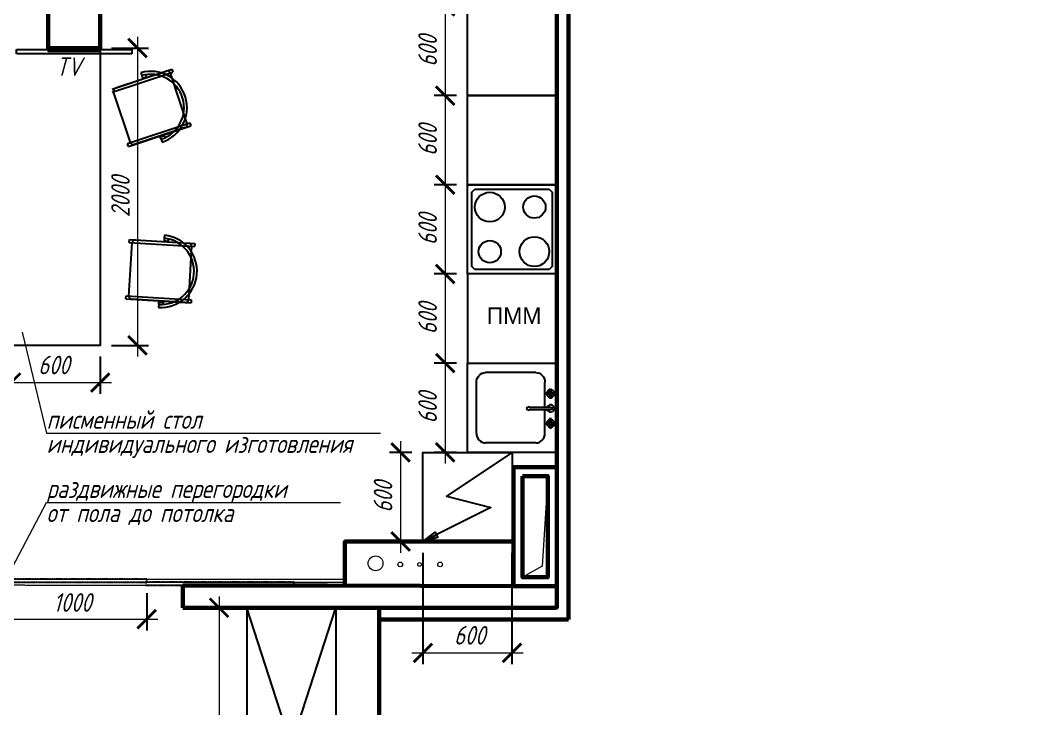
# Model space of a CAD drawing. Header units: millimetres. Extents: x 653176 to 972033, y 753746 to 925850.
# Drawn here: x 751817 to 758673, y 785690 to 790320 of the extents above; entities that cross this region are included whole.
import ezdxf

# ---------------------------------------------------------------- set-up
doc = ezdxf.new("R2010")
doc.units = ezdxf.units.MM
doc.header["$LTSCALE"] = 10
for name, pattern in [('HIDDEN', [0.375, 0.25, -0.125]), ('HIDDEN2', [0.1875, 0.125, -0.0625]), ('Воздушная', [3.96875, 2.38125, -1.5875])]:
    doc.linetypes.add(name, pattern=pattern)
doc.layers.get('0').update_dxf_attribs({"color": 65, "lineweight": 25})
for name, color, linetype, lineweight in [('A-ANNO-TEXT', 2, 'Continuous', 9), ('A-FLOR-OVHD', 8, 'Воздушная', 18), ('stamp', 253, 'Continuous', 18), ('wall', 95, 'Continuous', 60), ('МЕБ', 255, 'Continuous', 20), ('проем', 252, 'Continuous', 13), ('размh150', 7, 'Continuous', 9), ('размеры', 250, 'Continuous', 0), ('Текст', 132, 'Continuous', 25)]:
    doc.layers.add(name, color=color, linetype=linetype, lineweight=lineweight)
doc.layers.add('Мебель', color=7, linetype='Continuous')
doc.styles.get("Standard").update_dxf_attribs({"font": 'arial.ttf', "height": 150})
doc.styles.add('ГОСТ тип А', font='gost_a.shx', dxfattribs={"oblique": 15, "height": 125})
doc.dimstyles.new('ГОСТ тип А', dxfattribs={"dimtxt": 125, "dimasz": 125, "dimexe": 75, "dimexo": 75, "dimgap": 50, "dimtad": 1, "dimdec": 0, "dimrnd": 5, "dimtxsty": 'ГОСТ тип А', "dimblk": 'ARCHTICK', "dimcen": 50, "dimdle": 75, "dimadec": 0, "dimazin": 0, "dimtfac": 1, "dimtdec": 0, "dimtmove": 1, "dimatfit": 2, "dimfxl": 1, "dimlwd": 9, "dimarcsym": 0})

# ---------------------------------------------------------------- blocks, each defined once
blk = doc.blocks.new('трубы')
at = {"layer": 'проем'}
for centre, radius in [((366230, 904100.9), 50), ((360852.3, 904012.3), 50), ((366396.3, 904093.9), 16), ((366526.1, 904093.9), 12.5), ((366664.3, 904093.9), 16)]:
    blk.add_circle(centre, radius, dxfattribs=at)
blk = doc.blocks.new('_ARCHTICK')
at = {"color": 0, "linetype": 'ByBlock', "ltscale": 50, "const_width": 0.15}
blk.add_lwpolyline([(-0.5, -0.5), (0.5, 0.5)], dxfattribs=at)
blk = doc.blocks.new('*D697')
at = {"layer": 'Defpoints', "color": 0, "lineweight": 90, "transparency": 16777216}
for p in [(753339.7, 786368.7), (753153.6, 784518.7), (753339.7, 784518.7)]:
    blk.add_point(p, dxfattribs=at)
at = {"layer": 'размh150', "color": 0, "lineweight": 9, "transparency": 16777216}
blk.add_line((753153.6, 786443.7), (753153.6, 784443.7), dxfattribs=at)
at = {"layer": 'размh150', "color": 0, "lineweight": -2, "transparency": 16777216}
for p, q in [((753264.7, 786368.7), (753078.6, 786368.7)), ((753264.7, 784518.7), (753078.6, 784518.7))]:
    blk.add_line(p, q, dxfattribs=at)
at = {"layer": 'размh150', "color": 0, "lineweight": 9, "transparency": 16777216, "xscale": 125, "yscale": 125, "zscale": 125}
for p, rotation in [((753153.6, 786368.7), 90), ((753153.6, 784518.7), 270)]:
    blk.add_blockref('_ARCHTICK', p, dxfattribs=dict(at, rotation=rotation))
at = {"layer": 'размh150', "color": 0, "transparency": 16777216, "insert": (753035.6, 785443.7), "char_height": 125, "attachment_point": 5, "rotation": 90, "style": 'ГОСТ тип А'}
blk.add_mtext('1850', dxfattribs=at)
blk = doc.blocks.new('*D711')
at = {"layer": 'Defpoints', "color": 0, "lineweight": 90, "transparency": 16777216}
for p in [(751755, 788133.2), (752354.9, 788133.2), (752354.9, 787883.2)]:
    blk.add_point(p, dxfattribs=at)
at = {"layer": 'размh150', "color": 0, "lineweight": -2, "transparency": 16777216}
for p, q in [((751755, 788058.2), (751755, 787808.2)), ((752354.9, 788058.2), (752354.9, 787808.2))]:
    blk.add_line(p, q, dxfattribs=at)
at = {"layer": 'размh150', "color": 0, "lineweight": 9, "transparency": 16777216}
blk.add_line((751680, 787883.2), (752429.9, 787883.2), dxfattribs=at)
at = {"layer": 'размh150', "color": 0, "lineweight": 9, "transparency": 16777216, "xscale": 125, "yscale": 125, "zscale": 125, "rotation": 180}
blk.add_blockref('_ARCHTICK', (751755, 787883.2), dxfattribs=at)
at = {"layer": 'размh150', "color": 0, "lineweight": 9, "transparency": 16777216, "xscale": 125, "yscale": 125, "zscale": 125}
blk.add_blockref('_ARCHTICK', (752354.9, 787883.2), dxfattribs=at)
at = {"layer": 'размh150', "color": 0, "transparency": 16777216, "insert": (752042.4, 788001.5), "char_height": 125, "attachment_point": 5, "style": 'ГОСТ тип А'}
blk.add_mtext('600', dxfattribs=at)
blk = doc.blocks.new('*D712')
at = {"layer": 'Defpoints', "color": 0, "lineweight": 90, "transparency": 16777216}
for p in [(752354.9, 790133.7), (752354.9, 788133.2), (752604.9, 788133.2)]:
    blk.add_point(p, dxfattribs=at)
at = {"layer": 'размh150', "color": 0, "lineweight": 9, "transparency": 16777216}
blk.add_line((752604.9, 790208.7), (752604.9, 788058.2), dxfattribs=at)
at = {"layer": 'размh150', "color": 0, "lineweight": -2, "transparency": 16777216}
for p, q in [((752429.9, 790133.7), (752679.9, 790133.7)), ((752429.9, 788133.2), (752679.9, 788133.2))]:
    blk.add_line(p, q, dxfattribs=at)
at = {"layer": 'размh150', "color": 0, "lineweight": 9, "transparency": 16777216, "xscale": 125, "yscale": 125, "zscale": 125}
for p, rotation in [((752604.9, 790133.7), 90), ((752604.9, 788133.2), 270)]:
    blk.add_blockref('_ARCHTICK', p, dxfattribs=dict(at, rotation=rotation))
at = {"layer": 'размh150', "color": 0, "transparency": 16777216, "insert": (752490.7, 789133.4), "char_height": 125, "attachment_point": 5, "rotation": 90, "style": 'ГОСТ тип А'}
blk.add_mtext('2000', dxfattribs=at)
blk = doc.blocks.new('*D719')
at = {"layer": 'Defpoints', "color": 0, "lineweight": 90, "transparency": 16777216}
for p in [(754824.7, 790414), (754674.7, 789814), (754824.7, 789814)]:
    blk.add_point(p, dxfattribs=at)
at = {"layer": 'размh150', "color": 0, "lineweight": 9, "transparency": 16777216}
blk.add_line((754674.7, 790489), (754674.7, 789739), dxfattribs=at)
at = {"layer": 'размh150', "color": 0, "lineweight": -2, "transparency": 16777216}
for p, q in [((754749.7, 790414), (754599.7, 790414)), ((754749.7, 789814), (754599.7, 789814))]:
    blk.add_line(p, q, dxfattribs=at)
at = {"layer": 'размh150', "color": 0, "lineweight": 9, "transparency": 16777216, "xscale": 125, "yscale": 125, "zscale": 125}
for p, rotation in [((754674.7, 790414), 90), ((754674.7, 789814), 270)]:
    blk.add_blockref('_ARCHTICK', p, dxfattribs=dict(at, rotation=rotation))
at = {"layer": 'размh150', "color": 0, "transparency": 16777216, "insert": (754556.5, 790114), "char_height": 125, "attachment_point": 5, "rotation": 90, "style": 'ГОСТ тип А'}
blk.add_mtext('600', dxfattribs=at)
blk = doc.blocks.new('*D720')
at = {"layer": 'Defpoints', "color": 0, "lineweight": 90, "transparency": 16777216}
for p in [(754824.7, 789814), (754674.7, 789214), (754824.7, 789214)]:
    blk.add_point(p, dxfattribs=at)
at = {"layer": 'размh150', "color": 0, "lineweight": 9, "transparency": 16777216}
blk.add_line((754674.7, 789889), (754674.7, 789139), dxfattribs=at)
at = {"layer": 'размh150', "color": 0, "lineweight": -2, "transparency": 16777216}
for p, q in [((754749.7, 789814), (754599.7, 789814)), ((754749.7, 789214), (754599.7, 789214))]:
    blk.add_line(p, q, dxfattribs=at)
at = {"layer": 'размh150', "color": 0, "lineweight": 9, "transparency": 16777216, "xscale": 125, "yscale": 125, "zscale": 125}
for p, rotation in [((754674.7, 789814), 90), ((754674.7, 789214), 270)]:
    blk.add_blockref('_ARCHTICK', p, dxfattribs=dict(at, rotation=rotation))
at = {"layer": 'размh150', "color": 0, "transparency": 16777216, "insert": (754556.5, 789514), "char_height": 125, "attachment_point": 5, "rotation": 90, "style": 'ГОСТ тип А'}
blk.add_mtext('600', dxfattribs=at)
blk = doc.blocks.new('*D721')
at = {"layer": 'Defpoints', "color": 0, "lineweight": 90, "transparency": 16777216}
for p in [(754824.7, 789214), (754674.7, 788614), (754824.7, 788614)]:
    blk.add_point(p, dxfattribs=at)
at = {"layer": 'размh150', "color": 0, "lineweight": 9, "transparency": 16777216}
blk.add_line((754674.7, 789289), (754674.7, 788539), dxfattribs=at)
at = {"layer": 'размh150', "color": 0, "lineweight": -2, "transparency": 16777216}
for p, q in [((754749.7, 789214), (754599.7, 789214)), ((754749.7, 788614), (754599.7, 788614))]:
    blk.add_line(p, q, dxfattribs=at)
at = {"layer": 'размh150', "color": 0, "lineweight": 9, "transparency": 16777216, "xscale": 125, "yscale": 125, "zscale": 125}
for p, rotation in [((754674.7, 789214), 90), ((754674.7, 788614), 270)]:
    blk.add_blockref('_ARCHTICK', p, dxfattribs=dict(at, rotation=rotation))
at = {"layer": 'размh150', "color": 0, "transparency": 16777216, "insert": (754556.5, 788914), "char_height": 125, "attachment_point": 5, "rotation": 90, "style": 'ГОСТ тип А'}
blk.add_mtext('600', dxfattribs=at)
blk = doc.blocks.new('*D722')
at = {"layer": 'Defpoints', "color": 0, "lineweight": 90, "transparency": 16777216}
for p in [(754824.7, 788614), (754674.7, 788014), (754824.7, 788014)]:
    blk.add_point(p, dxfattribs=at)
at = {"layer": 'размh150', "color": 0, "lineweight": 9, "transparency": 16777216}
blk.add_line((754674.7, 788689), (754674.7, 787939), dxfattribs=at)
at = {"layer": 'размh150', "color": 0, "lineweight": -2, "transparency": 16777216}
for p, q in [((754749.7, 788614), (754599.7, 788614)), ((754749.7, 788014), (754599.7, 788014))]:
    blk.add_line(p, q, dxfattribs=at)
at = {"layer": 'размh150', "color": 0, "lineweight": 9, "transparency": 16777216, "xscale": 125, "yscale": 125, "zscale": 125}
for p, rotation in [((754674.7, 788614), 90), ((754674.7, 788014), 270)]:
    blk.add_blockref('_ARCHTICK', p, dxfattribs=dict(at, rotation=rotation))
at = {"layer": 'размh150', "color": 0, "transparency": 16777216, "insert": (754556.5, 788314), "char_height": 125, "attachment_point": 5, "rotation": 90, "style": 'ГОСТ тип А'}
blk.add_mtext('600', dxfattribs=at)
blk = doc.blocks.new('*D723')
at = {"layer": 'Defpoints', "color": 0, "lineweight": 90, "transparency": 16777216}
for p in [(754824.7, 788014), (754674.7, 787414), (754824.7, 787414)]:
    blk.add_point(p, dxfattribs=at)
at = {"layer": 'размh150', "color": 0, "lineweight": 9, "transparency": 16777216}
blk.add_line((754674.7, 788089), (754674.7, 787339), dxfattribs=at)
at = {"layer": 'размh150', "color": 0, "lineweight": -2, "transparency": 16777216}
for p, q in [((754749.7, 788014), (754599.7, 788014)), ((754749.7, 787414), (754599.7, 787414))]:
    blk.add_line(p, q, dxfattribs=at)
at = {"layer": 'размh150', "color": 0, "lineweight": 9, "transparency": 16777216, "xscale": 125, "yscale": 125, "zscale": 125}
for p, rotation in [((754674.7, 788014), 90), ((754674.7, 787414), 270)]:
    blk.add_blockref('_ARCHTICK', p, dxfattribs=dict(at, rotation=rotation))
at = {"layer": 'размh150', "color": 0, "transparency": 16777216, "insert": (754556.5, 787714), "char_height": 125, "attachment_point": 5, "rotation": 90, "style": 'ГОСТ тип А'}
blk.add_mtext('600', dxfattribs=at)
blk = doc.blocks.new('*D724')
at = {"layer": 'Defpoints', "color": 0, "lineweight": 90, "transparency": 16777216}
for p in [(754524.9, 787414), (754374.9, 786814), (754524.9, 786814)]:
    blk.add_point(p, dxfattribs=at)
at = {"layer": 'размh150', "color": 0, "lineweight": 9, "transparency": 16777216}
blk.add_line((754374.9, 787489), (754374.9, 786739), dxfattribs=at)
at = {"layer": 'размh150', "color": 0, "lineweight": -2, "transparency": 16777216}
for p, q in [((754449.9, 787414), (754299.9, 787414)), ((754449.9, 786814), (754299.9, 786814))]:
    blk.add_line(p, q, dxfattribs=at)
at = {"layer": 'размh150', "color": 0, "lineweight": 9, "transparency": 16777216, "xscale": 125, "yscale": 125, "zscale": 125}
for p, rotation in [((754374.9, 787414), 90), ((754374.9, 786814), 270)]:
    blk.add_blockref('_ARCHTICK', p, dxfattribs=dict(at, rotation=rotation))
at = {"layer": 'размh150', "color": 0, "transparency": 16777216, "insert": (754256.7, 787114), "char_height": 125, "attachment_point": 5, "rotation": 90, "style": 'ГОСТ тип А'}
blk.add_mtext('600', dxfattribs=at)
blk = doc.blocks.new('*D726')
at = {"layer": 'Defpoints', "color": 0, "lineweight": 90, "transparency": 16777216}
for p in [(754524.9, 786814), (755123.9, 786814), (755123.9, 786065)]:
    blk.add_point(p, dxfattribs=at)
at = {"layer": 'размh150', "color": 0, "lineweight": -2, "transparency": 16777216}
for p, q in [((754524.9, 786739), (754524.9, 785990)), ((755123.9, 786739), (755123.9, 785990))]:
    blk.add_line(p, q, dxfattribs=at)
at = {"layer": 'размh150', "color": 0, "lineweight": 9, "transparency": 16777216}
blk.add_line((754449.9, 786065), (755198.9, 786065), dxfattribs=at)
at = {"layer": 'размh150', "color": 0, "lineweight": 9, "transparency": 16777216, "xscale": 125, "yscale": 125, "zscale": 125, "rotation": 180}
blk.add_blockref('_ARCHTICK', (754524.9, 786065), dxfattribs=at)
at = {"layer": 'размh150', "color": 0, "lineweight": 9, "transparency": 16777216, "xscale": 125, "yscale": 125, "zscale": 125}
blk.add_blockref('_ARCHTICK', (755123.9, 786065), dxfattribs=at)
at = {"layer": 'размh150', "color": 0, "transparency": 16777216, "insert": (754839.4, 786183.2), "char_height": 125, "attachment_point": 5, "style": 'ГОСТ тип А'}
blk.add_mtext('600', dxfattribs=at)
blk = doc.blocks.new('*D728')
at = {"layer": 'Defpoints', "color": 0, "lineweight": 90, "transparency": 16777216}
for p in [(751667.1, 786541.3), (752667.1, 786541.3), (752667.1, 786291.4)]:
    blk.add_point(p, dxfattribs=at)
at = {"layer": 'размh150', "color": 0, "lineweight": -2, "transparency": 16777216}
for p, q in [((751667.1, 786466.3), (751667.1, 786216.4)), ((752667.1, 786466.3), (752667.1, 786216.4))]:
    blk.add_line(p, q, dxfattribs=at)
at = {"layer": 'размh150', "color": 0, "lineweight": 9, "transparency": 16777216}
blk.add_line((751592.1, 786291.4), (752742.1, 786291.4), dxfattribs=at)
at = {"layer": 'размh150', "color": 0, "lineweight": 9, "transparency": 16777216, "xscale": 125, "yscale": 125, "zscale": 125, "rotation": 180}
blk.add_blockref('_ARCHTICK', (751667.1, 786291.4), dxfattribs=at)
at = {"layer": 'размh150', "color": 0, "lineweight": 9, "transparency": 16777216, "xscale": 125, "yscale": 125, "zscale": 125}
blk.add_blockref('_ARCHTICK', (752667.1, 786291.4), dxfattribs=at)
at = {"layer": 'размh150', "color": 0, "transparency": 16777216, "insert": (752167.1, 786404.1), "char_height": 125, "attachment_point": 5, "style": 'ГОСТ тип А'}
blk.add_mtext('1000', dxfattribs=at)
blk = doc.blocks.new('*D791')
at = {"layer": 'Defpoints', "color": 0, "lineweight": 90, "transparency": 16777216}
for p in [(751734.7, 791583.7), (759179.9, 791583.7), (753939.7, 784518.7)]:
    blk.add_point(p, dxfattribs=at)
at = {"layer": 'размеры', "color": 0, "lineweight": 9, "transparency": 16777216}
blk.add_line((759179.9, 784443.7), (759179.9, 791658.7), dxfattribs=at)
at = {"layer": 'размеры', "color": 0, "lineweight": -2, "transparency": 16777216}
for p, q in [((751809.7, 791583.7), (759254.9, 791583.7)), ((754014.7, 784518.7), (759254.9, 784518.7))]:
    blk.add_line(p, q, dxfattribs=at)
at = {"layer": 'размеры', "color": 0, "lineweight": 9, "transparency": 16777216, "xscale": 125, "yscale": 125, "zscale": 125}
for p, rotation in [((759179.9, 791583.7), 90), ((759179.9, 784518.7), 270)]:
    blk.add_blockref('_ARCHTICK', p, dxfattribs=dict(at, rotation=rotation))
at = {"layer": 'размеры', "color": 0, "lineweight": 90, "transparency": 16777216, "insert": (759067.4, 788051.2), "char_height": 125, "attachment_point": 5, "rotation": 90, "style": 'ГОСТ тип А'}
blk.add_mtext('7065', dxfattribs=at)

msp = doc.modelspace()

# ---------------------------------------------------------------- hatches: boundary and pattern name
at = {"layer": 'Мебель', "linetype": 'Continuous', "ltscale": 0.5}
h = msp.add_hatch(color=4, dxfattribs=at)
h.dxf.hatch_style = 1
h.paths.add_polyline_path([(754524.9, 786814), (754606.4, 786876.9), (754624.6, 786841.7)])
edge = h.paths.add_edge_path(flags=16)
edge.add_line((754549.2, 786826.1), (754608.9, 786872.2))
edge.add_line((754549.2, 786826.1), (754620.2, 786850.3))
edge.add_line((754608.9, 786872.2), (754620.2, 786850.3))
h.paths.add_polyline_path([(754620.2, 786850.3), (754549.2, 786826.1)], flags=0)

# ---------------------------------------------------------------- linework, layer by layer
at = {"layer": 'A-FLOR-OVHD', "linetype": 'HIDDEN', "lineweight": 9}
for p, q in [((751069.6, 786561.3), (754000.3, 786561.3)), ((751069.6, 786541.3), (754000.3, 786541.3)), ((751069.6, 786541.3), (754000.3, 786541.3)), ((752909.7, 786518.7), (751069.6, 786519.7))]:
    msp.add_line(p, q, dxfattribs=at)
at = {"layer": 'wall'}
for p, q in [((755504.7, 786288.7), (755504.7, 790483.7)), ((752909.7, 786518.7), (753883.8, 786518.6)), ((752909.7, 786518.7), (752909.7, 786368.7)), ((753939.7, 786368.7), (752909.7, 786368.7)), ((753939.7, 786368.7), (755419.7, 786368.7)), ((754229.7, 786368.7), (754229.7, 784268.7)), ((754229.7, 786288.7), (755504.7, 786288.7))]:
    msp.add_line(p, q, dxfattribs=at)
for points in [[(755174.7, 792183.7), (755924.7, 792183.7), (755924.7, 790772.7), (754824.7, 790772.7), (754824.7, 790483.7), (755424.7, 790483.7), (755424.7, 786368.7), (755424.7, 786368.7), (755424.7, 786368.7), (755424.7, 786368.7), (755424.7, 786368.7)], [(754000.3, 786518.6), (754000.3, 786814), (755134.7, 786814)], [(753883.8, 786518.6), (755134.7, 786513.7)]]:
    msp.add_lwpolyline(points, dxfattribs=at)
for points in [[(752004.7, 790483.7), (752354.7, 790483.7), (752354.7, 790133.7), (752004.7, 790133.7)], [(755134.7, 787313.7), (755424.7, 787313.7), (755424.7, 786513.7), (755134.7, 786513.7)], [(755194.7, 787253.7), (755364.7, 787253.7), (755364.7, 786573.7), (755194.7, 786573.7)]]:
    msp.add_lwpolyline(points, close=True, dxfattribs=at)
at = {"layer": 'МЕБ'}
for points in [[(751829.9, 788221.7), (751993.9, 787542.1), (754240.6, 787542.1)], [(755364.7, 787253.7), (755327.6, 786647.7), (755194.7, 786573.7)], [(751717.7, 786551.7), (751993.9, 787076.9), (753969.8, 787076.9)]]:
    msp.add_lwpolyline(points, dxfattribs=at)
at = {"layer": 'Мебель', "color": 4, "linetype": 'Continuous', "ltscale": 0.5}
for p, q in [((752457.2, 789865.1), (752799, 789978.4)), ((752824.3, 789965.7), (752937.7, 789623.6)), ((752557.9, 789497.8), (752444.6, 789839.8)), ((752925, 789598.3), (752583.2, 789485.1)), ((754854.7, 789164), (754874.7, 789184)), ((754874.7, 789184), (755374.7, 789184)), ((755374.7, 789184), (755394.7, 789164)), ((754854.7, 788664), (754854.7, 789164)), ((755394.7, 789164), (755394.7, 788664)), ((752590.7, 788842.9), (752950.1, 788821.3)), ((752547.8, 788464.5), (752569.5, 788824.2)), ((752968.8, 788800.1), (752947.1, 788440.4)), ((754874.7, 788644), (754854.7, 788664)), ((755374.7, 788644), (754874.7, 788644)), ((755394.7, 788664), (755374.7, 788644)), ((752926, 788421.6), (752566.6, 788443.3)), ((755424.9, 788026.4), (755424.9, 787426.4)), ((754902.7, 787931.8), (754911.8, 787939.7)), ((754911.8, 787939.7), (754922.2, 787945.6)), ((754922.2, 787945.6), (754933.4, 787949.2)), ((754933.4, 787949.2), (754945.1, 787950.4)), ((755285.1, 787950.4), (754945.1, 787950.4)), ((755285.1, 787950.4), (755296.9, 787949.2)), ((755296.9, 787949.2), (755308.1, 787945.6)), ((755308.1, 787945.6), (755318.5, 787939.7)), ((755318.5, 787939.7), (755327.6, 787931.8)), ((754885.1, 787886.9), (754886.3, 787899.3)), ((754885.1, 787541), (754885.1, 787886.9)), ((754886.3, 787899.3), (754889.7, 787911.2)), ((754889.7, 787911.2), (754895.3, 787922.2)), ((754895.3, 787922.2), (754902.7, 787931.8)), ((755327.6, 787931.8), (755335, 787922.2)), ((755335, 787922.2), (755340.6, 787911.2)), ((755340.6, 787911.2), (755344, 787899.3)), ((755344, 787899.3), (755345.1, 787886.9)), ((755345.1, 787717.8), (755345.1, 787886.9)), ((755353.2, 787815.2), (755353.2, 787802.8)), ((755356.8, 787815), (755353.2, 787815.2)), ((755356.8, 787803), (755353.2, 787802.8)), ((755356.8, 787815.4), (755357.1, 787816.2)), ((755356.8, 787815.4), (755356.8, 787802.5)), ((755356.8, 787802.5), (755357.1, 787801.7)), ((755357.1, 787816.2), (755357.6, 787816.9)), ((755357.1, 787801.7), (755357.6, 787801.1)), ((755357.6, 787816.9), (755358.4, 787817.3)), ((755357.6, 787801.1), (755358.4, 787800.6)), ((755358.4, 787817.3), (755359.2, 787817.5)), ((755358.4, 787800.6), (755359.2, 787800.5)), ((755359.2, 787817.5), (755360.1, 787817.3)), ((755359.2, 787800.5), (755360.1, 787800.6)), ((755359.7, 787817.4), (755359.7, 787817.5)), ((755359.7, 787800.4), (755359.7, 787800.6)), ((755360.1, 787817.3), (755360.8, 787816.9)), ((755360.1, 787800.6), (755360.8, 787801.1)), ((755360.8, 787816.9), (755361.4, 787816.2)), ((755360.8, 787801.1), (755361.4, 787801.7)), ((755361.4, 787816.2), (755361.7, 787815.4)), ((755361.4, 787801.7), (755361.7, 787802.5)), ((755361.7, 787802.5), (755361.7, 787815.4)), ((755376.3, 787813.7), (755361.7, 787814.6)), ((755376.3, 787804.2), (755361.7, 787803.3)), ((755374.9, 787833.8), (755374.7, 787833)), ((755374.7, 787833), (755374.9, 787832.1)), ((755374.7, 787809), (755375.2, 787811.9)), ((755375.2, 787806.1), (755374.7, 787809)), ((755375.3, 787834.6), (755374.9, 787833.8)), ((755374.9, 787832.1), (755375.3, 787831.4)), ((755375.2, 787811.9), (755376.7, 787814.4)), ((755376.7, 787803.5), (755375.2, 787806.1)), ((755376, 787835.1), (755375.3, 787834.6)), ((755375.3, 787831.4), (755376, 787830.8)), ((755376.8, 787835.4), (755376, 787835.1)), ((755376, 787830.8), (755376.8, 787830.5)), ((755376.7, 787814.4), (755379, 787816.3)), ((755379, 787801.6), (755376.7, 787803.5)), ((755376.8, 787835.4), (755389.7, 787835.4)), ((755389.7, 787830.5), (755376.8, 787830.5)), ((755377, 787839), (755389.4, 787839)), ((755377.2, 787835.4), (755377, 787839)), ((755378.5, 787815.9), (755377.6, 787830.5)), ((755378.5, 787802), (755377.6, 787787.4)), ((755379, 787816.3), (755381.7, 787817.4)), ((755381.7, 787800.6), (755379, 787801.6)), ((755381.7, 787817.4), (755384.7, 787817.4)), ((755384.7, 787800.6), (755381.7, 787800.6)), ((755384.7, 787817.4), (755387.5, 787816.3)), ((755387.5, 787801.6), (755384.7, 787800.6)), ((755387.5, 787816.3), (755389.7, 787814.4)), ((755389.7, 787803.5), (755387.5, 787801.6)), ((755388, 787815.9), (755388.9, 787830.5)), ((755388, 787802), (755388.9, 787787.4)), ((755389.2, 787835.4), (755389.4, 787839)), ((755389.7, 787835.4), (755390.5, 787835.1)), ((755390.5, 787830.8), (755389.7, 787830.5)), ((755389.7, 787814.4), (755391.2, 787811.9)), ((755391.2, 787806.1), (755389.7, 787803.5)), ((755390.2, 787813.7), (755404.8, 787814.6)), ((755390.2, 787804.2), (755404.8, 787803.3)), ((755390.5, 787835.1), (755391.1, 787834.6)), ((755391.1, 787831.4), (755390.5, 787830.8)), ((755391.1, 787834.6), (755391.6, 787833.8)), ((755391.6, 787832.1), (755391.1, 787831.4)), ((755391.2, 787811.9), (755391.7, 787809)), ((755391.7, 787809), (755391.2, 787806.1)), ((755391.6, 787833.8), (755391.7, 787833)), ((755391.7, 787833), (755391.6, 787832.1)), ((755405.1, 787816.2), (755404.8, 787815.4)), ((755404.8, 787815.4), (755404.8, 787802.5)), ((755405.1, 787801.7), (755404.8, 787802.5)), ((755405.6, 787816.9), (755405.1, 787816.2)), ((755405.6, 787801.1), (755405.1, 787801.7)), ((755406.4, 787817.3), (755405.6, 787816.9)), ((755406.4, 787800.6), (755405.6, 787801.1)), ((755407.2, 787817.5), (755406.4, 787817.3)), ((755407.2, 787800.5), (755406.4, 787800.6)), ((755406.7, 787817.5), (755406.7, 787817.4)), ((755406.7, 787800.6), (755406.7, 787800.4)), ((755408.1, 787817.3), (755407.2, 787817.5)), ((755408.1, 787800.6), (755407.2, 787800.5)), ((755408.8, 787816.9), (755408.1, 787817.3)), ((755408.8, 787801.1), (755408.1, 787800.6)), ((755409.4, 787816.2), (755408.8, 787816.9)), ((755409.4, 787801.7), (755408.8, 787801.1)), ((755409.7, 787815.4), (755409.4, 787816.2)), ((755409.7, 787802.5), (755409.4, 787801.7)), ((755409.7, 787802.5), (755409.7, 787815.4)), ((755409.7, 787814.9), (755413.2, 787815.2)), ((755409.7, 787803), (755413.2, 787802.8)), ((755413.2, 787802.8), (755413.2, 787815.2)), ((755374.7, 787785), (755374.9, 787785.8)), ((755374.9, 787784.1), (755374.7, 787785)), ((755374.9, 787785.8), (755375.3, 787786.6)), ((755375.3, 787783.4), (755374.9, 787784.1)), ((755375.3, 787786.6), (755376, 787787.1)), ((755376, 787782.8), (755375.3, 787783.4)), ((755376, 787787.1), (755376.8, 787787.4)), ((755376.8, 787782.5), (755376, 787782.8)), ((755376.8, 787787.4), (755389.7, 787787.4)), ((755389.7, 787782.5), (755376.8, 787782.5)), ((755377.2, 787782.5), (755377, 787779)), ((755389.4, 787779), (755377, 787779)), ((755389.2, 787782.5), (755389.4, 787779)), ((755390.5, 787787.1), (755389.7, 787787.4)), ((755389.7, 787782.5), (755390.5, 787782.8)), ((755391.1, 787786.6), (755390.5, 787787.1)), ((755390.5, 787782.8), (755391.1, 787783.4)), ((755391.6, 787785.8), (755391.1, 787786.6)), ((755391.1, 787783.4), (755391.6, 787784.1)), ((755391.7, 787785), (755391.6, 787785.8)), ((755391.6, 787784.1), (755391.7, 787785)), ((755239.2, 787717.8), (755384.8, 787717.8)), ((755384.8, 787700.1), (755239.2, 787700.1)), ((755345.1, 787541), (755345.1, 787700.1)), ((755384.8, 787717.8), (755387.7, 787716.8)), ((755387.7, 787701.2), (755384.8, 787700.1)), ((755387.7, 787716.8), (755390.1, 787714.8)), ((755390.1, 787703.2), (755387.7, 787701.2)), ((755390.1, 787714.8), (755391.7, 787712.1)), ((755391.7, 787705.9), (755390.1, 787703.2)), ((755391.7, 787712.1), (755392.2, 787709)), ((755392.2, 787709), (755391.7, 787705.9)), ((755356.8, 787615), (755353.2, 787615.2)), ((755353.2, 787602.8), (755353.2, 787615.2)), ((755356.8, 787603), (755353.2, 787602.8)), ((755356.8, 787615.4), (755357.1, 787616.2)), ((755356.8, 787602.5), (755356.8, 787615.4)), ((755356.8, 787602.5), (755357.1, 787601.7)), ((755357.1, 787616.2), (755357.6, 787616.9)), ((755357.1, 787601.7), (755357.6, 787601.1)), ((755357.6, 787616.9), (755358.4, 787617.3)), ((755357.6, 787601.1), (755358.4, 787600.6)), ((755358.4, 787617.3), (755359.2, 787617.5)), ((755358.4, 787600.6), (755359.2, 787600.5)), ((755359.2, 787617.5), (755360.1, 787617.3)), ((755359.2, 787600.5), (755360.1, 787600.6)), ((755359.7, 787617.5), (755359.7, 787617.4)), ((755359.7, 787600.6), (755359.7, 787600.4)), ((755360.1, 787617.3), (755360.8, 787616.9)), ((755360.1, 787600.6), (755360.8, 787601.1)), ((755360.8, 787616.9), (755361.4, 787616.2)), ((755360.8, 787601.1), (755361.4, 787601.7)), ((755361.4, 787616.2), (755361.7, 787615.4)), ((755361.4, 787601.7), (755361.7, 787602.5)), ((755361.7, 787615.4), (755361.7, 787602.5)), ((755376.3, 787613.7), (755361.7, 787614.6)), ((755376.3, 787604.2), (755361.7, 787603.3)), ((755374.9, 787633.8), (755374.7, 787633)), ((755374.7, 787633), (755374.9, 787632.1)), ((755375.2, 787611.9), (755374.7, 787609)), ((755374.7, 787609), (755375.2, 787606.1)), ((755375.3, 787634.6), (755374.9, 787633.8)), ((755374.9, 787632.1), (755375.3, 787631.4)), ((755376.7, 787614.4), (755375.2, 787611.9)), ((755375.2, 787606.1), (755376.7, 787603.5)), ((755376, 787635.1), (755375.3, 787634.6)), ((755375.3, 787631.4), (755376, 787630.8)), ((755376.8, 787635.4), (755376, 787635.1)), ((755376, 787630.8), (755376.8, 787630.5)), ((755379, 787616.3), (755376.7, 787614.4)), ((755376.7, 787603.5), (755379, 787601.6)), ((755389.7, 787635.4), (755376.8, 787635.4)), ((755376.8, 787630.5), (755389.7, 787630.5)), ((755389.4, 787639), (755377, 787639)), ((755377.2, 787635.4), (755377, 787639)), ((755378.5, 787615.9), (755377.6, 787630.5)), ((755378.5, 787602), (755377.6, 787587.4)), ((755381.7, 787617.4), (755379, 787616.3)), ((755379, 787601.6), (755381.7, 787600.6)), ((755384.7, 787617.4), (755381.7, 787617.4)), ((755381.7, 787600.6), (755384.7, 787600.6)), ((755387.5, 787616.3), (755384.7, 787617.4)), ((755384.7, 787600.6), (755387.5, 787601.6)), ((755389.7, 787614.4), (755387.5, 787616.3)), ((755387.5, 787601.6), (755389.7, 787603.5)), ((755388, 787615.9), (755388.9, 787630.5)), ((755388, 787602), (755388.9, 787587.4)), ((755389.2, 787635.4), (755389.4, 787639)), ((755389.7, 787635.4), (755390.5, 787635.1)), ((755390.5, 787630.8), (755389.7, 787630.5)), ((755391.2, 787611.9), (755389.7, 787614.4)), ((755389.7, 787603.5), (755391.2, 787606.1)), ((755390.2, 787613.7), (755404.8, 787614.6)), ((755390.2, 787604.2), (755404.8, 787603.3)), ((755390.5, 787635.1), (755391.1, 787634.6)), ((755391.1, 787631.4), (755390.5, 787630.8)), ((755391.1, 787634.6), (755391.6, 787633.8)), ((755391.6, 787632.1), (755391.1, 787631.4)), ((755391.7, 787609), (755391.2, 787611.9)), ((755391.2, 787606.1), (755391.7, 787609)), ((755391.6, 787633.8), (755391.7, 787633)), ((755391.7, 787633), (755391.6, 787632.1)), ((755405.1, 787616.2), (755404.8, 787615.4)), ((755404.8, 787602.5), (755404.8, 787615.4)), ((755405.1, 787601.7), (755404.8, 787602.5)), ((755405.6, 787616.9), (755405.1, 787616.2)), ((755405.6, 787601.1), (755405.1, 787601.7)), ((755406.4, 787617.3), (755405.6, 787616.9)), ((755406.4, 787600.6), (755405.6, 787601.1)), ((755407.2, 787617.5), (755406.4, 787617.3)), ((755407.2, 787600.5), (755406.4, 787600.6)), ((755406.7, 787617.4), (755406.7, 787617.5)), ((755406.7, 787600.4), (755406.7, 787600.6)), ((755408.1, 787617.3), (755407.2, 787617.5)), ((755408.1, 787600.6), (755407.2, 787600.5)), ((755408.8, 787616.9), (755408.1, 787617.3)), ((755408.8, 787601.1), (755408.1, 787600.6)), ((755409.4, 787616.2), (755408.8, 787616.9)), ((755409.4, 787601.7), (755408.8, 787601.1)), ((755409.7, 787615.4), (755409.4, 787616.2)), ((755409.7, 787602.5), (755409.4, 787601.7)), ((755409.7, 787615.4), (755409.7, 787602.5)), ((755409.7, 787614.9), (755413.2, 787615.2)), ((755409.7, 787603), (755413.2, 787602.8)), ((755413.2, 787615.2), (755413.2, 787602.8)), ((754885.1, 787541), (754886.3, 787528.6)), ((754886.3, 787528.6), (754889.7, 787516.7)), ((755340.6, 787516.7), (755344, 787528.6)), ((755344, 787528.6), (755345.1, 787541)), ((755374.7, 787585), (755374.9, 787585.8)), ((755374.9, 787584.1), (755374.7, 787585)), ((755374.9, 787585.8), (755375.3, 787586.6)), ((755375.3, 787583.4), (755374.9, 787584.1)), ((755375.3, 787586.6), (755376, 787587.1)), ((755376, 787582.8), (755375.3, 787583.4)), ((755376, 787587.1), (755376.8, 787587.4)), ((755376.8, 787582.5), (755376, 787582.8)), ((755389.7, 787587.4), (755376.8, 787587.4)), ((755376.8, 787582.5), (755389.7, 787582.5)), ((755377.2, 787582.5), (755377, 787579)), ((755377, 787579), (755389.4, 787579)), ((755389.2, 787582.5), (755389.4, 787579)), ((754889.7, 787516.7), (754895.3, 787505.7)), ((754895.3, 787505.7), (754902.7, 787496.1)), ((754902.7, 787496.1), (754911.8, 787488.2)), ((754911.8, 787488.2), (754922.2, 787482.3)), ((754922.2, 787482.3), (754933.4, 787478.7)), ((754933.4, 787478.7), (754945.1, 787477.5)), ((755285.1, 787477.5), (754945.1, 787477.5)), ((755285.1, 787477.5), (755296.9, 787478.7)), ((755296.9, 787478.7), (755308.1, 787482.3)), ((755308.1, 787482.3), (755318.5, 787488.2)), ((755318.5, 787488.2), (755327.6, 787496.1)), ((755327.6, 787496.1), (755335, 787505.7)), ((755335, 787505.7), (755340.6, 787516.7))]:
    msp.add_line(p, q, dxfattribs=at)
msp.add_lwpolyline([(751729.9, 790463.7), (752004.9, 790463.7), (752004.9, 790113.7), (752354.9, 790113.7), (752354.9, 788133.2), (751755, 788133.2), (750931.7, 790963.7), (748730.6, 790963.7), (748730.6, 791563.7), (751729.9, 791563.7)], close=True, dxfattribs=at)
for points in [[(754824.7, 789814), (754824.7, 790414), (755424.7, 790414), (755424.7, 789814), (754824.7, 789814)], [(752434.1, 789857.4), (752837, 789991)], [(752837, 789991), (752843.3, 789972)], [(752434.1, 789836.4), (752843.3, 789972)], [(752628.1, 789967.6), (752633.5, 789948.3)], [(752633.5, 789948.3), (752638, 789932.2), (752665.4, 789939.9), (752663.4, 789954.6)], [(754824.7, 789214), (754824.7, 789814), (755424.7, 789814), (755424.7, 789214), (754824.7, 789214)], [(752538.9, 789491.5), (752956.7, 789629.9)], [(752545.2, 789472.5), (752962.9, 789610.9)], [(752956.7, 789629.9), (752962.9, 789610.9)], [(752764.5, 789520.1), (752758.6, 789535.7), (752785.1, 789545.9), (752792.9, 789531.7)], [(752764.6, 789520.1), (752770.8, 789501.1)], [(752545.2, 789472.5), (752538.9, 789491.5)], [(754824.7, 788614), (754824.7, 789214), (755424.7, 789214), (755424.7, 788614), (754824.7, 788614)], [(752549.5, 788825.4), (752550.7, 788845.3)], [(752549.5, 788825.4), (752988.8, 788798.9)], [(752550.7, 788845.3), (752990, 788818.9)], [(752785.2, 788854.8), (752783.4, 788838.2), (752811.7, 788835.2), (752815.2, 788849.5)], [(752787.3, 788874.7), (752785.2, 788854.8)], [(752990, 788818.9), (752988.8, 788798.9)], [(755424.9, 788614), (754824.9, 788614), (754824.9, 788014), (755424.9, 788014), (755424.9, 788614)], [(752526.6, 788445.7), (752527.8, 788465.7)], [(752526.6, 788445.7), (752965.9, 788419.2)], [(752527.8, 788465.7), (752967.1, 788439.2)], [(752748, 788408.5), (752748.2, 788425.2), (752776.7, 788424.8), (752778.6, 788408.8)], [(752967.1, 788439.2), (752965.9, 788419.2)], [(752748, 788408.5), (752746.8, 788388.6)], [(754824.9, 787414), (754824.9, 788014), (755424.9, 788014), (755424.9, 787414), (754824.9, 787414)], [(754524.9, 786814), (754524.9, 787414), (755124.9, 787414), (755124.9, 786814), (754524.9, 786814)], [(755124.9, 787414), (754682.7, 787118.4), (754980.5, 787042), (754524.9, 786814)], [(754524.9, 786814), (754606.4, 786876.9), (754624.6, 786841.7), (754524.9, 786814), (754615.5, 786859.3)], [(753939.7, 786368.7), (753339.7, 786368.7), (753339.7, 784518.7), (753939.7, 786368.7), (753939.7, 784518.7), (753339.7, 786368.7), (753339.7, 784518.7), (753939.7, 784518.7)]]:
    msp.add_lwpolyline(points, dxfattribs=at)
at = {"layer": 'Мебель', "color": 7, "linetype": 'HIDDEN'}
msp.add_lwpolyline([(751791.7, 790123.7), (752567.7, 790123.7), (752567.7, 790095.1), (751791.7, 790095.1)], close=True, dxfattribs=at)
at = {"layer": 'Мебель', "linetype": 'HIDDEN2'}
for points in [[(751667.1, 786541.3), (752667.1, 786541.3), (752667.1, 786561.3), (751667.1, 786561.3), (751667.1, 786541.3)], [(752658.1, 786521.3), (753658.1, 786521.3), (753658.1, 786541.3), (752658.1, 786541.3), (752658.1, 786531.3)]]:
    msp.add_lwpolyline(points, dxfattribs=at)
at = {"layer": 'Мебель', "color": 7, "linetype": 'HIDDEN', "ltscale": 0.5}
msp.add_lwpolyline([(753939.7, 786368.7), (753939.7, 784518.7), (753939.7, 784518.7)], dxfattribs=at)
at = {"layer": 'Мебель', "color": 4, "linetype": 'Continuous', "ltscale": 0.5}
for centre, radius in [((754974.7, 789064), 100), ((755274.7, 789064), 75), ((754974.7, 788764), 75), ((755274.7, 788764), 100)]:
    msp.add_circle(centre, radius, dxfattribs=at)
for centre, radius, start, end in [((752694.1, 789732.7), 244, 288.33286, 105.70405), ((752694.1, 789732.7), 224, 288.33286, 105.70405), ((752805.3, 789959.4), 20, 18.33348, 108.33348), ((752463.5, 789846.1), 20, 108.33348, 198.33348), ((752918.7, 789617.3), 20, 288.33348, 18.33348), ((752576.9, 789504.1), 20, 198.33348, 288.33348), ((752589.5, 788823), 20, 86.55011, 176.55011), ((752761.5, 788632.1), 244, 266.54949, 83.92068), ((752761.5, 788632.1), 224, 266.54949, 83.92068), ((752948.9, 788801.3), 20, 356.55011, 86.55011), ((752567.8, 788463.3), 20, 176.55011, 266.55011), ((752927.2, 788441.6), 20, 266.55011, 356.55011), ((755383.2, 787809), 25, 109.67925, 160.32075), ((755383.2, 787809), 25, 199.67925, 250.32075), ((755383.2, 787809), 25, 19.67925, 70.32075), ((755383.2, 787809), 25, 289.67925, 340.32075), ((755383.2, 787709), 24, 201.67263, 158.32737), ((755233.2, 787709), 10.7, 55.67591, 304.32409), ((755383.2, 787609), 25, 109.67925, 160.32075), ((755383.2, 787609), 25, 199.67925, 250.32075), ((755383.2, 787609), 25, 19.67925, 70.32075), ((755383.2, 787609), 25, 289.76686, 340.32075), ((755389.2, 787585), 2.5, 279.99965, 80.00035)]:
    msp.add_arc(centre, radius, start, end, dxfattribs=at)

# ---------------------------------------------------------------- block references
at = {"layer": 'МЕБ'}
msp.add_blockref('трубы', (387976.1, -117433.7), dxfattribs=at)

# ---------------------------------------------------------------- texts
at = {"layer": 'stamp', "style": 'ГОСТ тип А', "oblique": 15}
for s, p in [('писменный стол ', (751993.9, 787572.1)), ('индивидуального изготовления', (751993.9, 787409.8)), ('раздвижные перегородки', (751993.9, 787106.9)), ('от пола до потолка', (751993.9, 786944.6))]:
    msp.add_text(s, height=125, dxfattribs=at).set_placement(p)
at = {"layer": 'Текст', "ltscale": 150, "insert": (752056.4, 790008.7), "char_height": 125, "attachment_point": 4, "style": 'ГОСТ тип А'}
msp.add_mtext('TV', dxfattribs=at)

# ---------------------------------------------------------------- dimensions: what is measured, and where the dimension line sits
at = {"layer": 'размh150'}
for base, p1, p2, angle, picture, middle in [((754674.7, 789814), (754824.7, 790414), (754824.7, 789814), 90, '*D719', (754674.7, 790114)), ((752604.9209, 788133.218), (752354.9209, 790133.6808), (752354.9209, 788133.218), 90, '*D712', (752604.9209, 789133.4494)), ((754674.7, 789214), (754824.7, 789814), (754824.7, 789214), 90, '*D720', (754674.7, 789514)), ((754674.7, 788614), (754824.7, 789214), (754824.7, 788614), 90, '*D721', (754674.7, 788914)), ((754674.7, 788014), (754824.7, 788614), (754824.7, 788014), 90, '*D722', (754674.7, 788314)), ((752354.9, 787883.2), (751755, 788133.2), (752354.9, 788133.2), 180, '*D711', (752042.4, 787883.2)), ((754674.7, 787414), (754824.7, 788014), (754824.7, 787414), 90, '*D723', (754674.7, 787714)), ((754374.9, 786814), (754524.9, 787414), (754524.9, 786814), 90, '*D724', (754374.9, 787114)), ((755123.9, 786065), (754524.9, 786814), (755123.9, 786814), 180, '*D726', (754839.4, 786065)), ((752667.1, 786291.4), (751667.1, 786541.3), (752667.1, 786541.3), 180, '*D728', (752167.1, 786291.4)), ((753153.6, 784518.7), (753339.7, 786368.7), (753339.7, 784518.7), 90, '*D697', (753153.6, 785443.7))]:
    dim = msp.add_linear_dim(base=base, p1=p1, p2=p2, angle=angle, dimstyle='ГОСТ тип А', dxfattribs=at)
    dim.commit()
    dim.dimension.update_dxf_attribs({"geometry": picture, "text_midpoint": middle, "dimtype": 160})

# ---------------------------------------------------------------- next in the draw order: texts
at = {"layer": 'A-ANNO-TEXT', "insert": (754953.8, 788388.4), "char_height": 110.647, "width": 378, "attachment_point": 1, "line_spacing_factor": 0.938532, "bg_fill": 3, "box_fill_scale": 1.25, "bg_fill_color": 0, "bg_fill_transparency": 0}
msp.add_mtext('{\\fArial|b0|i0|c204|p34;ПММ}', dxfattribs=at)

# ---------------------------------------------------------------- next in the draw order: dimensions: what is measured, and where the dimension line sits
at = {"layer": 'размеры', "color": 1, "lineweight": 90}
dim = msp.add_linear_dim(base=(759179.9, 791583.7), p1=(753939.7, 784518.7), p2=(751734.7, 791583.7), angle=90, dimstyle='ГОСТ тип А', dxfattribs=at)
dim.commit()
dim.dimension.update_dxf_attribs({"geometry": '*D791', "text_midpoint": (759067.4, 788051.2)})

doc.saveas('drawing.dxf')
